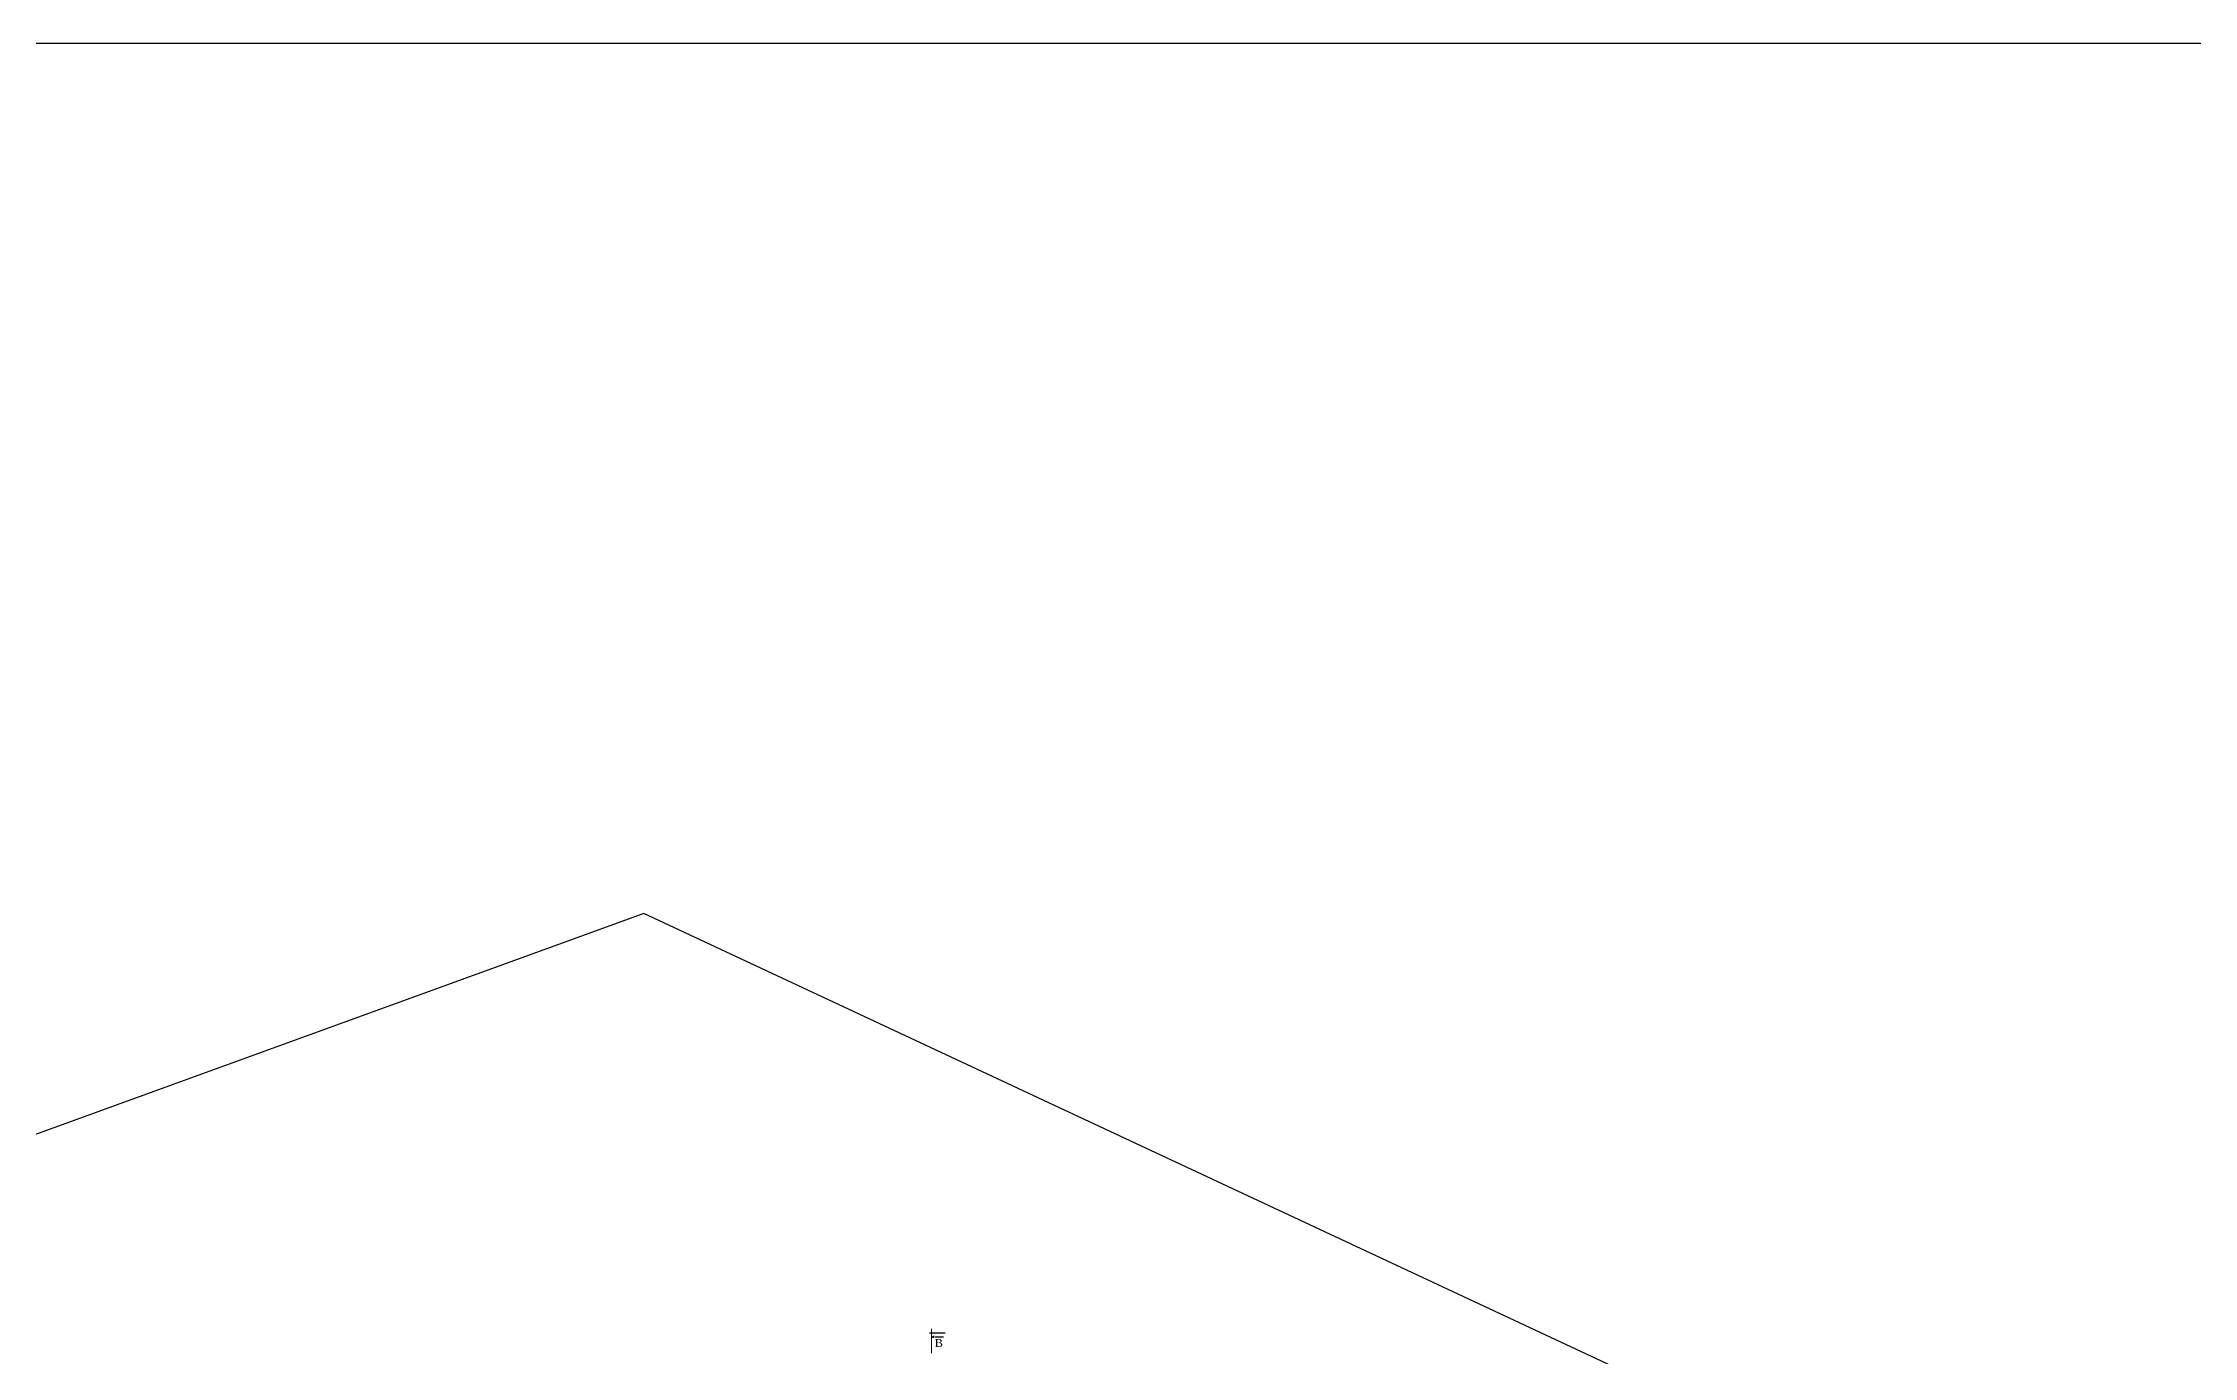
# Model space of a CAD drawing. Header units: millimetres. Extents: x -684453 to 35267, y -286696 to 273430.
# Drawn here: x -388482 to -328212, y -180255 to -143446 of the extents above; entities that cross this region are included whole.
import ezdxf

# ---------------------------------------------------------------- set-up
doc = ezdxf.new("R2010")
doc.units = ezdxf.units.MM
doc.layers.add('Pire Line', color=11, linetype='Continuous', lineweight=25)
doc.layers.add('Text', color=7, linetype='Continuous', lineweight=15)
doc.styles.get("Standard").update_dxf_attribs({"font": 'times.ttf'})
doc.linetypes.add('BATTING', pattern='A,0.00254,-2.54,[134,ltypeshp.shx,S=2.54,R=0,X=-2.54,Y=0],-5.08,[134,ltypeshp.shx,S=2.54,R=180,X=2.54,Y=0],-2.54', length=10.16254)

msp = doc.modelspace()

# ---------------------------------------------------------------- hatches: boundary and pattern name
at = {"layer": 'Text'}
msp.add_hatch(color=256, dxfattribs=at).paths.add_polyline_path([(-363524.6, -179694, 1), (-363560.5, -179694, 1)])

# ---------------------------------------------------------------- linework, layer by layer
at = {"ltscale": 0.25}
msp.add_lwpolyline([(-448752, -143445.8), (-207672.5, -143445.8), (-207672.5, -286695.7), (-448752, -286695.7)], close=True, dxfattribs=at)
at = {"layer": 'Pire Line', "color": 2, "linetype": 'BATTING', "ltscale": 150}
msp.add_lwpolyline([(-346844, -236143.7), (-334099.9, -208872.1), (-344372.5, -180576.8), (-371644.1, -167832.7), (-399939.4, -178105.3), (-412683.5, -205376.9), (-402411, -233672.2), (-375139.3, -246416.3)], close=True, dxfattribs=at)
at = {"layer": 'Text'}
msp.add_line((-363590.7, -180149.3), (-363590.7, -179465.2), dxfattribs=at)
at = {"layer": 'Text', "const_width": 35.9}
for points in [[(-363645.6, -179583.8), (-363203.2, -179583.8)], [(-363497.1, -179694), (-363247.6, -179694)]]:
    msp.add_lwpolyline(points, dxfattribs=at)
at = {"layer": 'Text'}
msp.add_circle((-363542.6, -179694), 17.9, dxfattribs=at)

# ---------------------------------------------------------------- texts
msp.add_text('B', height=224.2, dxfattribs=at).set_placement((-363494.4, -179975.1))

doc.saveas('drawing.dxf')
